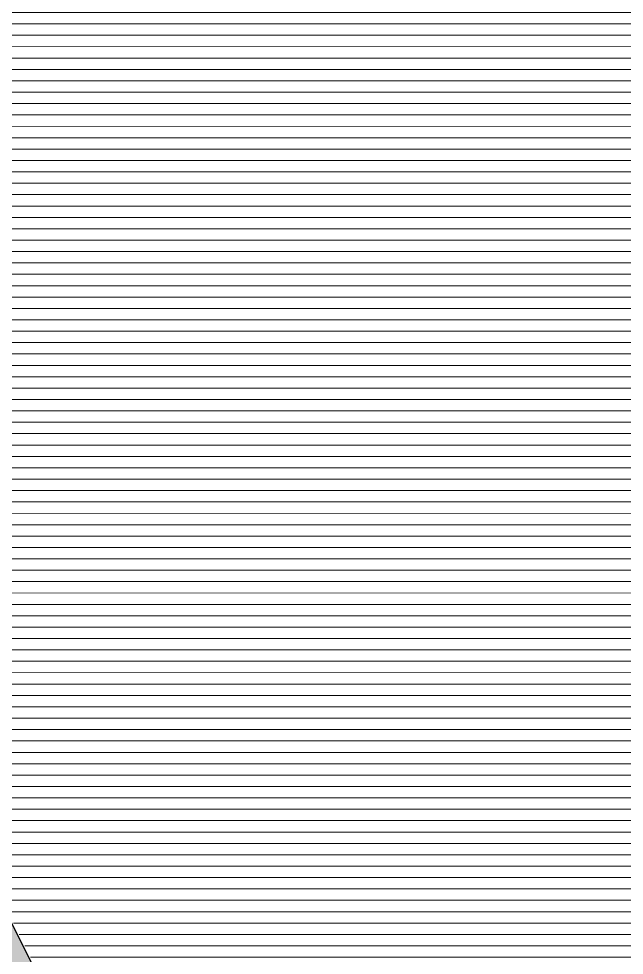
# Model space of a CAD drawing. Header units: metres. Extents: x 679304 to 680626, y 2747329 to 2750056.
# Drawn here: x 679473.446 to 679474.713, y 2747460.781 to 2747462.74 of the extents above; entities that cross this region are included whole.
import ezdxf

# ---------------------------------------------------------------- set-up
doc = ezdxf.new("R2010")
doc.units = ezdxf.units.M
doc.layers.add('00_Aux', color=5, linetype='Continuous', plot=False)
doc.layers.add('3-TR terra compactada', color=45, linetype='Continuous', lineweight=0)
doc.layers.add('3-TR tot_u', color=8, linetype='Continuous', lineweight=5, true_color=0x787878)

# ---------------------------------------------------------------- blocks, each defined once
blk = doc.blocks.new('View P3')
at = {"layer": '3-TR terra compactada'}
h = blk.add_hatch(dxfattribs=at)
h.set_pattern_fill('LINE', color=256, scale=0.0075, angle=-115.557546249365, style=0)
h.set_pattern_definition([(244.4424537506349, (0, 0), (0.0214825048843796, -0.0102731270868518), [])])
h.paths.add_polyline_path([(33.4248187597841, -5.638298667035996), (33.42481875838712, -0.1896367226727307), (28.93739090207964, -0.2614927883259952), (28.93739993590862, -1.000565177295356), (26.21110249822959, -1.000591947464272), (26.21110249822959, -1.651717793662101), (20.74110249662772, -1.651717793662101), (20.74110249662772, -2.302507082698866), (15.27390249632299, -2.302507082931697), (15.27390249632299, -2.874289605300873), (9.8067024955526, -2.874289605068042), (9.80670249601826, -3.413715920876711), (9.806702496483922, -3.446072121150791), (3.534091623499989, -3.446072127204388), (3.534091622568666, -3.096072127111256), (4.285132287070155, -3.096072127576917), (4.285132286138832, -1.800471624359488), (3.985760098788887, -1.800471624359488), (2.185761064756661, -2.371778391767293), (2.185761065222322, -3.004299982450902), (1.234718102961778, -3.004299982450902), (1.234718103893101, -2.475620665121823), (0.8597663398832082, -2.475620665121823), (-0.9858305351808667, -2.439915189519524), (-0.9858305337838827, -5.63829866820015)])
at = {"layer": '3-TR tot_u'}
h = blk.add_hatch(dxfattribs=at)
h.set_pattern_fill('AR-CONC', color=256, scale=0.00025, angle=91.91934116583096)
h.set_pattern_definition([(160.1953837760519, (-14.87595083843916, 29.87536740722135), (-0.0119837746119465, 0.0441216602148261), [0.0047625, -0.0523874999999998]), (105.1953837760518, (-14.87595083843916, 29.87536740722135), (-0.0417860014481653, -0.0247584558711937), [0.00381, -0.0419101460424999]), (210.6468284760519, (-14.87694948306307, 29.87904419982806), (-0.0537697741913409, 0.019363204902993), [0.0040475022, -0.0445225611499999]), (156.3795837760519, (-14.88787005329504, 29.87098308117129), (-0.0135312515850268, 0.0672318225608618), [0.00714375, -0.0785812499999998]), (206.8309413860518, (-14.88899766234681, 29.87658572476357), (-0.0785429607784986, 0.03434791022805), [0.006071255785, -0.0667839020399998]), (101.3795349460517, (-14.88787005329504, 29.87098308117129), (-0.0785429607768016, 0.0343479102322634), [0.0057149917675, -0.0628649329799998]), (131.1953837760519, (-14.88708241237327, 29.87803876819089), (0.0109093268988697, 0.044399380475669), [0.0047625, -0.0523874999999999]), (76.19538377605198, (-14.88708241237327, 29.87803876819089), (-0.0485499251591669, -0.0013958385649105), [0.00381, -0.0419099999999999]), (181.6468287760519, (-14.88617330184206, 29.88173871766776), (-0.0376405984541771, 0.0430035417493901), [0.0040475022, -0.0445224843999999]), (147.6953837760519, (-14.87595083843916, 29.87536740722135), (-0.0201057304228568, -0.0065728976462752), [0, -0.0414019999999999, 0, -0.0425449999999999, 0, -0.0420687499999999]), (117.6953837760519, (-14.87595083843916, 29.87536740722135), (-0.0292723034591697, 0.0070317621901826), [0, -0.0242569999999999, 0, -0.0404494999999999, 0, -0.0160337499999999]), (77.69538377605197, (-14.87106231460348, 29.86207748344168), (-0.0103580975383896, 0.03230807276402), [0, -0.015875, 0, -0.0495299999999999, 0, -0.0657224999999998]), (67.695383776052, (-14.86887015076354, 29.85611787624657), (-0.0187502076605886, 0.032561131187465), [0, -0.0206375, 0, -0.032893, 0, -0.0466725])])
h.paths.add_polyline_path([(28.93739090207964, -0.2614927883259952), (33.51394939376041, -0.1813467321917415), (33.5139493951574, 0.0256936410441995), (28.93739090114832, -0.0703633548691869)])
at = {"layer": '00_Aux'}
blk.add_lwpolyline([(28.93739090207964, -0.2614927883259952), (33.51394939376041, -0.1813467321917415)], dxfattribs=at)

msp = doc.modelspace()

# ---------------------------------------------------------------- block references
at = {"rotation": 115.5575828872439}
msp.add_blockref('View P3', (679486.810897724, 2747432.366190542), dxfattribs=at)

doc.saveas('drawing.dxf')
